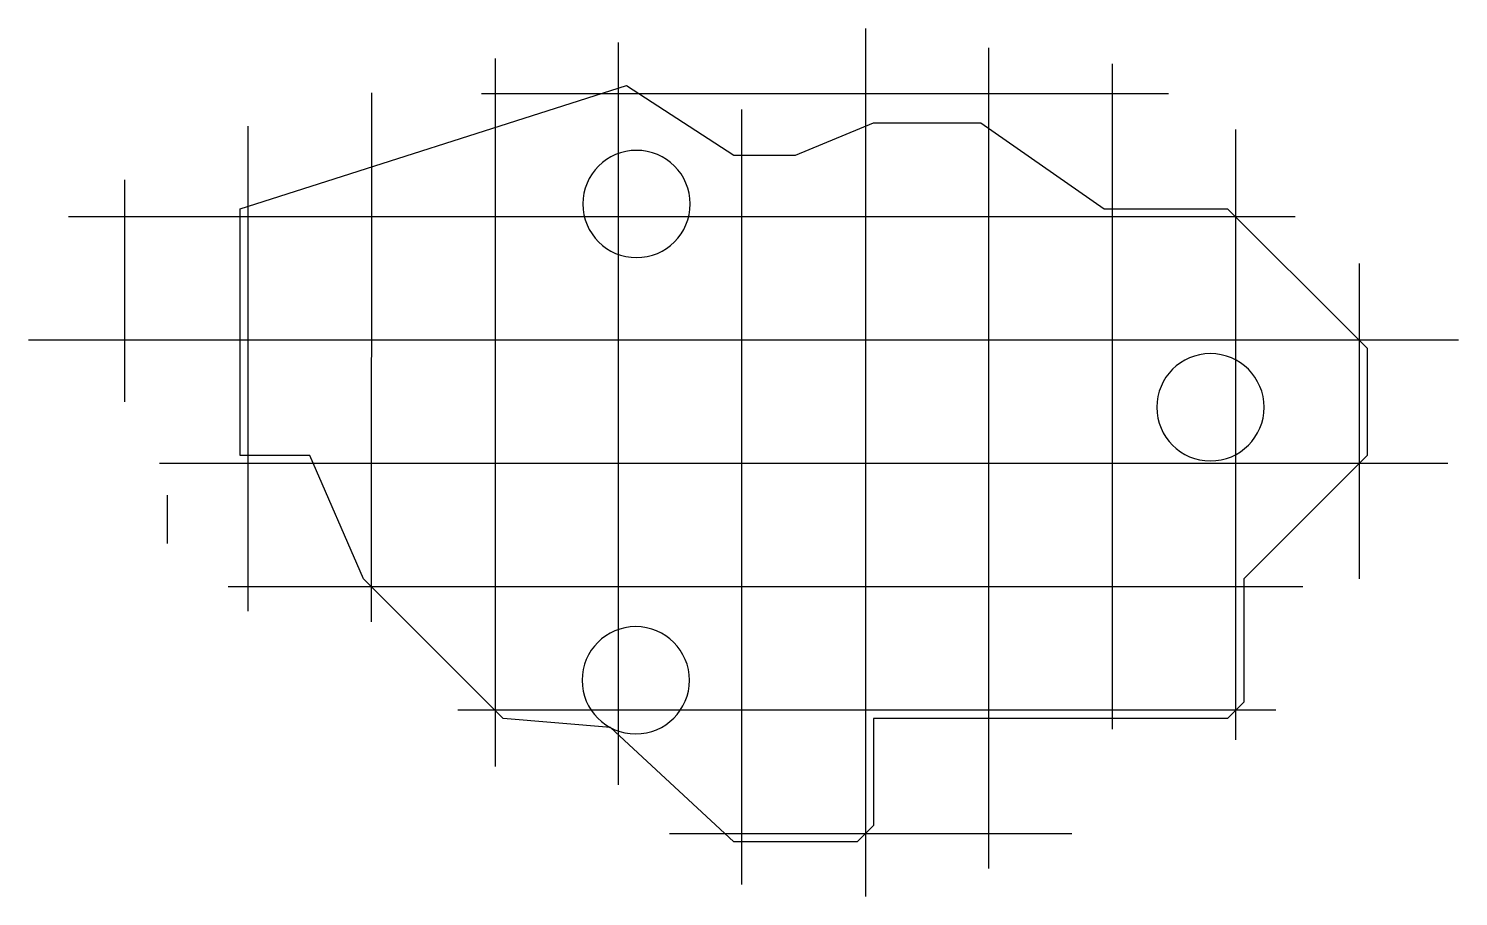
# Model space of a CAD drawing. Header units: inches. Extents: x -3 to 130, y 0 to 81.
import ezdxf

# ---------------------------------------------------------------- set-up
doc = ezdxf.new("R2010")
doc.units = ezdxf.units.IN
doc.header["$MEASUREMENT"] = 0

msp = doc.modelspace()

# ---------------------------------------------------------------- linework, layer by layer
for p, q in [((74.69, 81, 4.7), (74.69, 0.1, 4.7)), ((51.69, 10.5), (51.69, 79.7, 4.7)), ((86.19, 2.7, 4.7), (86.19, 79.2, 4.7)), ((40.19, 78.2, 4.7), (40.19, 12.2)), ((97.69, 77.7), (97.69, 15.7)), ((28.69, 75, 4.7), (28.66, 25.7)), ((38.94, 74.95), (102.94, 74.95)), ((63.19, 1.2, 4.7), (63.19, 73.45, 4.7)), ((17.19, 26.7), (17.19, 71.9)), ((109.19, 14.7, 4.7), (109.19, 71.6, 4.7)), ((5.69, 46.2, 4.7), (5.69, 66.9, 4.7)), ((114.74, 63.45), (0.44, 63.45)), ((120.69, 59.1), (120.69, 29.7)), ((129.94, 51.95), (-3.26, 51.95)), ((128.94, 40.45, 4.7), (8.94, 40.45, 4.7)), ((9.69, 33), (9.69, 37.5, 4.7)), ((115.44, 28.95, 4.7), (15.34, 28.95, 4.7)), ((112.94, 17.45, 4.7), (36.74, 17.45)), ((93.94, 5.95), (56.44, 5.95))]:
    msp.add_line(p, q)
at = {"elevation": 4.7}
msp.add_lwpolyline([(85.44, 72.2), (96.94, 64.2), (108.44, 64.2), (119.94, 52.7), (121.44, 51.2), (121.44, 41.2), (109.94, 29.7), (109.94, 18.2), (108.44, 16.7), (96.94, 16.7), (75.44, 16.7), (75.44, 6.7), (73.94, 5.2), (62.44, 5.2), (50.94, 15.84), (40.94, 16.7), (39.44, 18.2), (29.44, 28.2), (27.94, 29.7), (22.94, 41.2), (16.44, 41.2), (16.44, 51.2), (16.44, 64.2), (52.44, 75.7), (62.44, 69.2), (68.19, 69.2), (75.44, 72.2), (85.44, 72.2)], dxfattribs=at)
at = {"extrusion": (0, -1.22465e-16, -1)}
for centre in [(-53.37, 64.65), (-106.84, 45.7), (-53.3, 20.25)]:
    msp.add_circle(centre, 5, dxfattribs=at)

doc.saveas('drawing.dxf')
